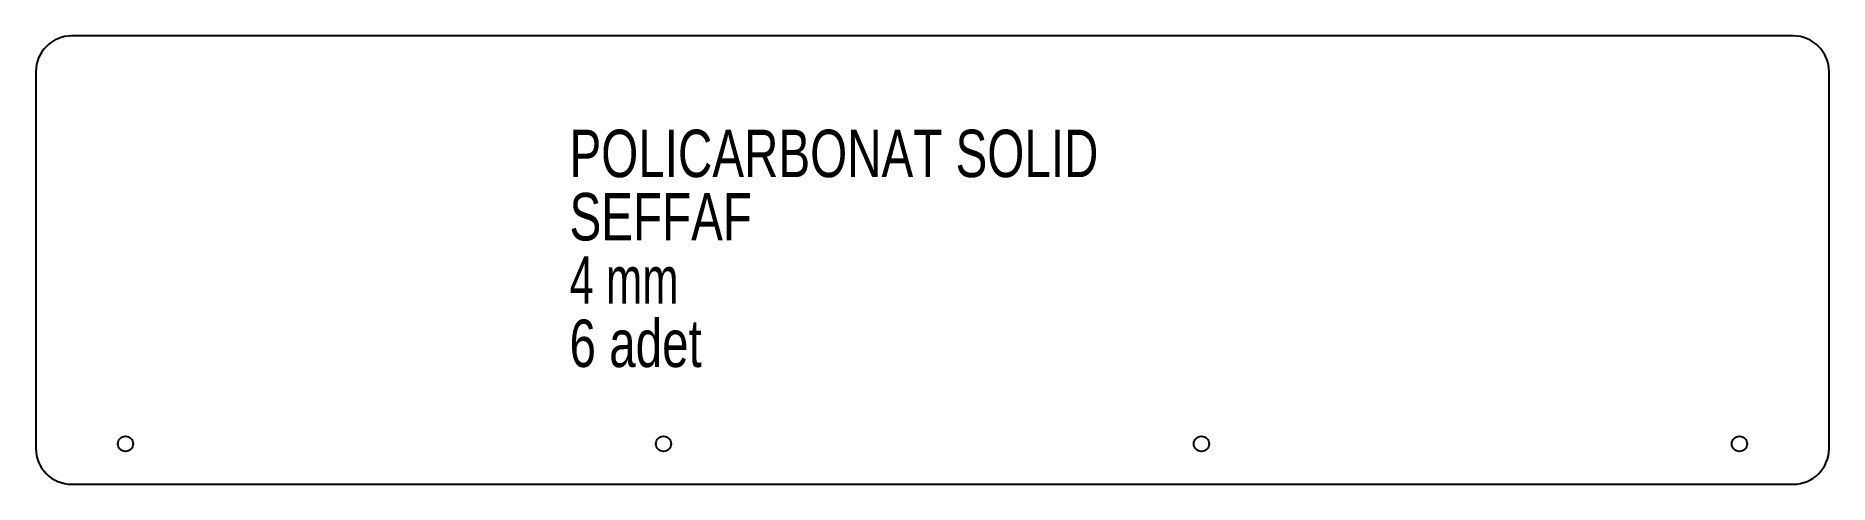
# Model space of a CAD drawing. Header units: millimetres. Extents: x -350 to 650, y -3 to 247.
import ezdxf

# ---------------------------------------------------------------- set-up
doc = ezdxf.new("R2010")
doc.units = ezdxf.units.MM
doc.styles.add('SLDTEXTSTYLE0', font='TXT', dxfattribs={"width": 0.75})
doc.styles.add('SLDTEXTSTYLE1', font='TXT', dxfattribs={"width": 0.6875})

msp = doc.modelspace()

# ---------------------------------------------------------------- linework, layer by layer
at = {"color": 7, "linetype": 'Continuous', "lineweight": 25}
for p, q in [((630.4, 246.7), (-329.6, 246.7)), ((-349.6, 226.7), (-349.6, 16.7)), ((650.4, 16.7), (650.4, 226.7)), ((-329.6, -3.3), (630.4, -3.3))]:
    msp.add_line(p, q, dxfattribs=at)
for centre in [(-299.6, 19.2), (0.4, 19.2), (300.4, 19.2), (600.4, 19.2)]:
    msp.add_circle(centre, 4.25, dxfattribs=at)
for centre, start, end in [((-329.6, 226.7), 90, 180), ((630.4, 226.7), 0, 90), ((-329.6, 16.7), 180, 270), ((630.4, 16.7), 270, 0)]:
    msp.add_arc(centre, 20, start, end, dxfattribs=at)

# ---------------------------------------------------------------- texts
at = {"color": 7, "linetype": 'Continuous', "lineweight": 0, "attachment_point": 1}
for s, insert, char_height, style in [('POLICARBONAT SOLID', (-52, 194.4), 26.458, 'SLDTEXTSTYLE0'), ('SEFFAF', (-52, 159.1), 26.46, 'SLDTEXTSTYLE0'), ('4 mm', (-52, 123.8), 26.46, 'SLDTEXTSTYLE1'), ('6 adet', (-52, 88.5), 26.46, 'SLDTEXTSTYLE0')]:
    msp.add_mtext(s, dxfattribs=dict(at, insert=insert, char_height=char_height, style=style))

doc.saveas('drawing.dxf')
